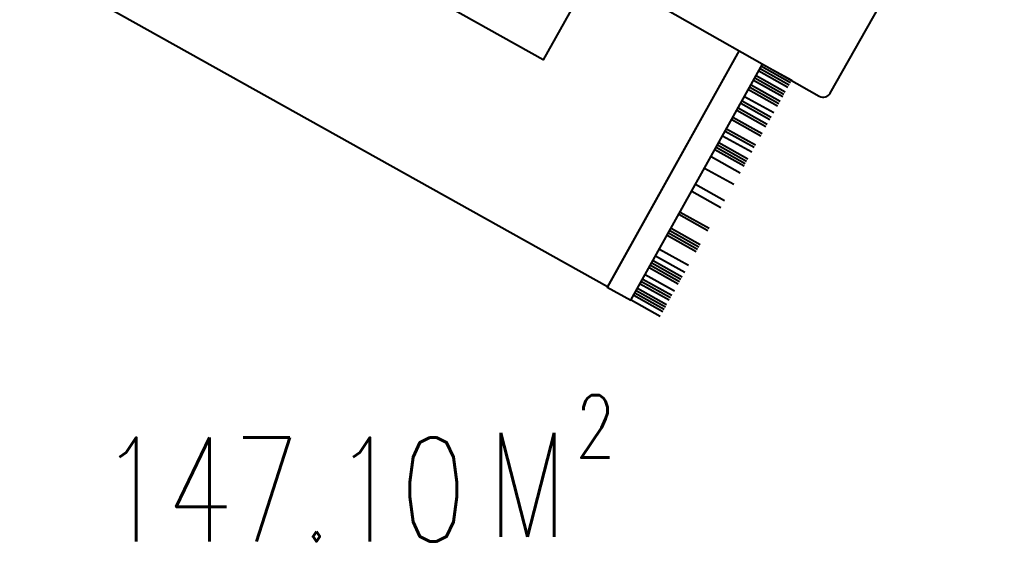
# Model space of a CAD drawing. Header units: millimetres. Extents: x 964 to 43707, y 588 to 33751.
# Drawn here: x 10868 to 13217, y 13694 to 14949 of the extents above; entities that cross this region are included whole.
import ezdxf

# ---------------------------------------------------------------- set-up
doc = ezdxf.new("R2010")
doc.units = ezdxf.units.MM
for name, color, linetype in [('1', 7, 'Continuous'), ('PUB_TITLE', 4, 'Continuous'), ('PUB_WINDW', 7, 'Continuous')]:
    doc.layers.add(name, color=color, linetype=linetype)
doc.styles.add('_SIMPLEX', font='SIMPLEX', dxfattribs={"width": 0.8})
doc.styles.add('DIM_FONT', font='SIMPLEX', dxfattribs={"width": 0.8})

# ---------------------------------------------------------------- blocks, each defined once
blk = doc.blocks.new('A$C4C8639FD')
for p, q in [((743.3, 808.6), (738.5, 71.9)), ((1.3, 250.1), (1.3, 159)), ((15.8, 250.1), (15.8, 159)), ((23, 250.1), (23, 159)), ((30.3, 250.1), (30.3, 159)), ((37.5, 250.1), (37.5, 159)), ((52, 250.1), (52, 159)), ((59.2, 250.1), (59.2, 159)), ((66.5, 250.1), (66.5, 159)), ((80.9, 250.1), (80.9, 159)), ((102.7, 250.1), (102.7, 159)), ((109.9, 250.1), (109.9, 159)), ((117.1, 250.1), (117.1, 159)), ((124.4, 250.1), (124.4, 159)), ((138.9, 250.1), (138.9, 159)), ((160.6, 250.1), (160.6, 159)), ((204, 250.1), (204, 159)), ((211.3, 250.1), (211.3, 159)), ((218.5, 250.1), (218.5, 159)), ((225.7, 250.1), (225.7, 159)), ((269.2, 250.1), (269.2, 159)), ((276.4, 250.1), (276.4, 159)), ((341.6, 250.1), (341.6, 159)), ((363.3, 250.1), (363.3, 159)), ((413.9, 250.1), (413.9, 159)), ((450.1, 250.1), (450.1, 159)), ((471.9, 250.1), (471.9, 159)), ((479.1, 250.1), (479.1, 159)), ((486.3, 250.1), (486.3, 159)), ((493.6, 250.1), (493.6, 159)), ((515.3, 250.1), (515.3, 159)), ((529.8, 250.1), (529.8, 159)), ((537, 250.1), (537, 159)), ((566, 250.1), (566, 159)), ((573.2, 250.1), (573.2, 159)), ((594.9, 250.1), (594.9, 159)), ((602.2, 250.1), (602.2, 159)), ((616.6, 250.1), (616.6, 159)), ((623.9, 250.1), (623.9, 159)), ((638.4, 250.1), (638.4, 159)), ((660.1, 250.1), (660.1, 159)), ((667.3, 250.1), (667.3, 159)), ((674.5, 250.1), (674.5, 159)), ((689, 250.1), (689, 159)), ((696.3, 250.1), (696.3, 159)), ((703.5, 250.1), (703.5, 159)), ((718, 250.1), (718, 159)), ((725.2, 250.1), (725.2, 159)), ((732.5, 250.1), (732.5, 159)), ((739.7, 250.1), (739.7, 159)), ((760.3, 49.9), (1677.4, 43.9))]:
    blk.add_line(p, q)
for points in [[(740.2, 324.1), (0.6, 324.1), (0.6, 3719.3), (625.6, 3719.3)], [(743.2, 780.1), (456.6, 780.1), (456.6, 3263.3), (1255.1, 3263.3)], [(740.2, 324.1), (0, 324.1), (0, 250.1), (739.7, 250.1)]]:
    blk.add_lwpolyline(points)
blk.add_arc((760.4, 71.7), 21.9, 179.6268, 269.6268)
blk = doc.blocks.new('_C0OGN')
at = {"xscale": -0.8800000000000003, "yscale": 0.8800000000000003, "zscale": 0.8800000000000001, "rotation": 0.09719861265583774}
blk.add_blockref('A$C4C8639FD', (955.3, -1755.9), dxfattribs=at)
at = {"style": 'DIM_FONT', "width": 0.8, "flags": 9}
for tag in ['YSIZE', 'XSIZE']:
    blk.add_attdef(tag, (0, 0), '', height=0.5, dxfattribs=at)
blk = doc.blocks.new('1T4F69')
at = {"layer": '1', "xscale": -1, "rotation": 60.93307614261384}
blk.add_blockref('_C0OGN', (10607.2, -18450.7), dxfattribs=at)
at = {"layer": 'PUB_TITLE', "style": '_SIMPLEX', "width": 0.75}
for s, height, p in [('2', 150, (11352.1, -20409.8)), ('147.10', 250, (10206.5, -20611.6)), ('M', 250, (11140.7, -20600.6))]:
    blk.add_text(s, height=height, dxfattribs=at).set_placement(p)

msp = doc.modelspace()

# ---------------------------------------------------------------- block references
at = {"layer": 'PUB_WINDW'}
msp.add_blockref('1T4F69', (854.1, 34305.5), dxfattribs=at)

doc.saveas('drawing.dxf')
